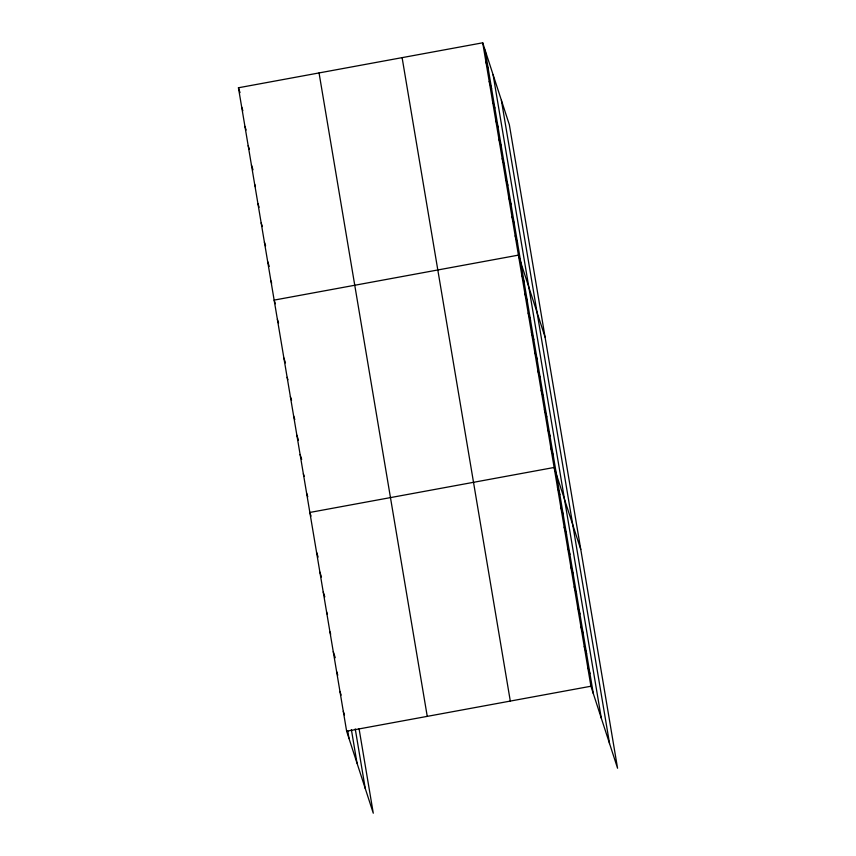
<?xml version="1.0" encoding="UTF-8"?>
<svg xmlns="http://www.w3.org/2000/svg" width="856" height="856" viewBox="0 0 856 856"><rect width="100%" height="100%" fill="white"/><g stroke="black" fill="none" stroke-linecap="round" stroke-linejoin="round"><path stroke-width="1.28" d="M359.06 728.681L373.28 813.2L346.637 731.206L238.439 87.772L482.72 42.8L509.363 124.794L617.561 768.228L590.929 686.234L482.72 42.8M346.637 731.206L590.929 686.234M485.973 62.103L488.348 69.422M489.215 81.406L491.59 88.724M492.468 100.708L494.843 108.027M495.71 120.011L498.085 127.33M498.952 139.314L501.338 146.633M502.205 158.617L504.58 165.936M505.447 177.92L507.822 185.238M508.689 197.222L511.075 204.541M511.942 216.525L514.317 223.844M515.184 235.828L517.559 243.147M545.069 337.125L518.426 255.131L274.145 300.103L275.332 303.762M521.679 274.434L524.054 281.752M524.921 293.736L527.296 301.055M528.173 313.039L530.549 320.358M531.415 332.342L533.791 339.661M534.658 351.645L537.044 358.974M537.91 370.958L540.286 378.277M541.153 390.261L543.528 397.58M544.395 409.564L546.781 416.883M547.647 428.867L550.023 436.185M550.89 448.17L553.265 455.488M580.775 549.456L554.142 467.472L309.851 512.444L311.038 516.104M557.481 487.353L559.856 494.672M560.83 507.244L563.205 514.563M564.168 527.135L566.544 534.454M567.517 547.016L569.893 554.335M570.856 566.907L573.242 574.226M574.205 586.799L576.58 594.118M577.543 606.69L579.929 614.009M580.892 626.571L583.268 633.889M584.241 646.462L586.617 653.781M587.58 666.353L589.955 673.672M238.439 87.772L240.022 92.651M241.681 107.075L242.869 110.734M244.923 126.378L246.111 130.037M248.176 145.681L249.364 149.34M251.418 164.983L253.001 169.863M254.66 184.286L255.452 186.726M257.913 203.589L259.101 207.248M261.155 222.892L262.343 226.551M264.397 242.195L265.595 245.854M267.65 261.497L269.233 266.377M270.892 280.8L271.684 283.24M277.387 319.406L278.575 323.065M283.882 358.011L285.465 362.89M287.124 377.314L287.916 379.754M290.366 396.617L291.564 400.276M293.619 415.92L294.806 419.579M296.861 435.223L298.444 440.102M300.114 454.525L301.697 459.405M303.356 473.828L304.148 476.268M306.598 493.142L307.786 496.801M316.538 552.216L318.122 557.096M319.877 572.108L321.46 576.987M323.226 591.988L324.809 596.867M326.564 611.88L327.356 614.319M329.913 631.771L330.705 634.21M333.262 651.651L335.242 657.75M336.601 671.543L337.788 675.202M339.95 691.434L341.137 695.093M343.288 711.325L344.476 714.985M501.359 100.152L609.558 743.586M493.11 74.761L601.308 718.195M485.106 50.119L593.304 693.553M402.106 57.641L510.304 701.075M319.053 72.931L427.251 716.365M355.24 728.895L365.266 788.558M351.377 729.612L357.016 763.167M347.761 731.067L349.013 738.525"/></g></svg>
